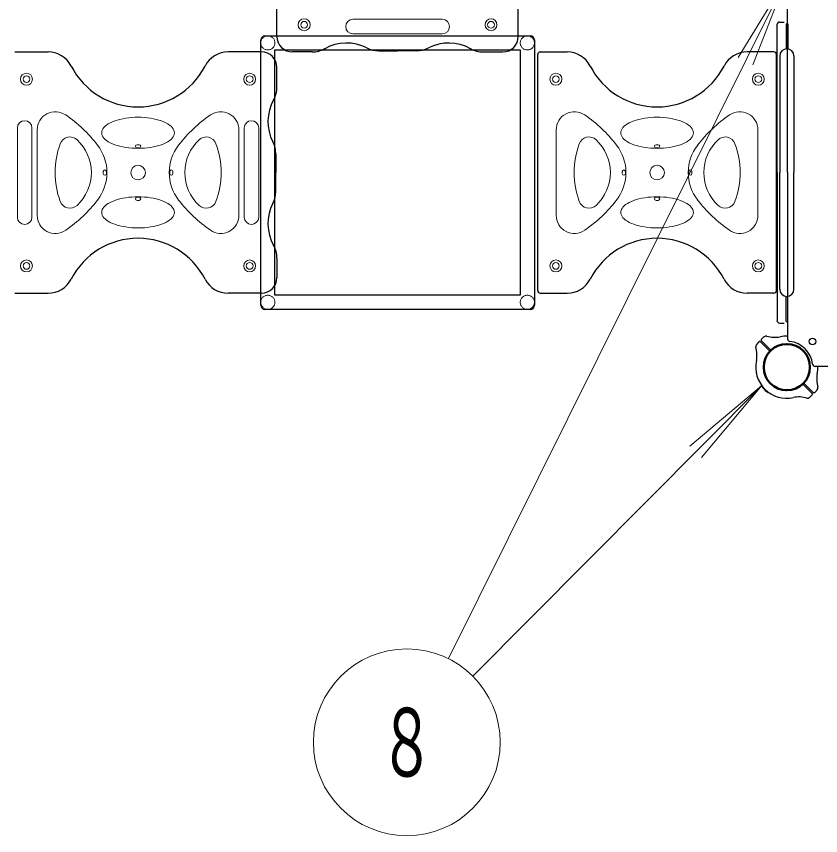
# Model space of a CAD drawing. Units: millimetres on the paper. Extents: x -385 to 0, y -594 to 267.
# Drawn here: x -233.64 to -207.81, y 119.35 to 145.67 of the extents above; entities that cross this region are included whole.
import ezdxf
from ezdxf.enums import TextEntityAlignment as Align

# ---------------------------------------------------------------- set-up
doc = ezdxf.new("R2010")
doc.units = ezdxf.units.MM
doc.linetypes.add('USER1', pattern=[4.5, 2.5, -2])
doc.layers.add('LY_1', color=7, linetype='Continuous', lineweight=25)
doc.styles.add('ＭＳ ゴシック', font='')
doc.styles.get('ＭＳ ゴシック').set_extended_font_data('MS Gothic')

msp = doc.modelspace()

# ---------------------------------------------------------------- linework, layer by layer
at = {"layer": 'LY_1', "lineweight": 13}
for p, q in [((-219.763, 125.033), (-208.894, 146.908)), ((-208.894, 146.908), (-210.458, 144.348)), ((-208.894, 146.908), (-209.989, 144.115)), ((-218.983, 124.474), (-209.713, 133.796)), ((-209.713, 133.796), (-212.006, 131.861)), ((-209.713, 133.796), (-211.635, 131.492))]:
    msp.add_line(p, q, dxfattribs=at)
at = {"layer": 'LY_1', "color": 1}
for p, q in [((-225.269, 145.024), (-225.269, 146.092)), ((-217.519, 145.024), (-217.519, 146.092)), ((-233.686, 144.524), (-232.618, 144.524)), ((-225.769, 144.524), (-226.837, 144.524)), ((-224.138, 144.524), (-224.769, 144.524)), ((-222.001, 144.561), (-221.394, 144.561)), ((-220.787, 144.561), (-221.394, 144.561)), ((-218.65, 144.524), (-218.019, 144.524)), ((-225.269, 143.393), (-225.269, 144.024)), ((-225.306, 141.256), (-225.306, 140.649)), ((-225.306, 140.042), (-225.306, 140.649)), ((-225.269, 137.904), (-225.269, 137.273)), ((-233.686, 136.773), (-232.618, 136.773)), ((-225.769, 136.773), (-226.837, 136.773))]:
    msp.add_line(p, q, dxfattribs=at)
at = {"layer": 'LY_1', "color": 4}
for p, q in [((-208.87, 140.648), (-208.87, 145.988)), ((-208.87, 140.648), (-208.87, 135.308)), ((-202.644, 134.423), (-207.984, 134.423))]:
    msp.add_line(p, q, dxfattribs=at)
at = {"layer": 'LY_1', "color": 1, "lineweight": 13}
for p, q in [((-219.961, 145.574), (-222.827, 145.574)), ((-219.961, 145.107), (-222.827, 145.107)), ((-233.603, 142.082), (-233.603, 139.215)), ((-233.136, 142.082), (-233.136, 139.215)), ((-226.319, 142.082), (-226.319, 139.215)), ((-225.852, 142.082), (-225.852, 139.215))]:
    msp.add_line(p, q, dxfattribs=at)
at = {"layer": 'LY_1'}
for p, q in [((-209.21, 140.649), (-209.21, 145.399)), ((-209.127, 145.482), (-208.977, 145.482)), ((-208.92, 145.432), (-208.867, 145.432)), ((-208.92, 145.432), (-208.92, 144.624)), ((-208.867, 145.432), (-208.867, 144.624)), ((-209.12, 144.399), (-209.12, 140.649)), ((-208.667, 144.399), (-208.667, 140.649)), ((-209.21, 140.649), (-209.21, 135.898)), ((-209.12, 136.898), (-209.12, 140.649)), ((-208.667, 136.898), (-208.667, 140.649)), ((-208.92, 135.865), (-208.92, 136.673)), ((-208.867, 135.865), (-208.867, 136.673)), ((-209.127, 135.815), (-208.977, 135.815)), ((-208.92, 135.865), (-208.867, 135.865)), ((-209.71, 133.819), (-209.712, 133.817)), ((-209.474, 133.583), (-209.476, 133.581))]:
    msp.add_line(p, q, dxfattribs=at)
at = {"layer": 'LY_1', "color": 2}
for p, q in [((-225.654, 145.042), (-217.134, 145.042)), ((-225.787, 136.388), (-225.787, 144.909)), ((-217.001, 144.909), (-217.001, 136.388)), ((-225.334, 144.589), (-217.454, 144.589)), ((-225.334, 136.708), (-225.334, 144.589)), ((-217.454, 144.589), (-217.454, 136.708)), ((-217.454, 136.708), (-225.334, 136.708)), ((-217.134, 136.255), (-225.654, 136.255)), ((-209.706, 135.294), (-209.617, 135.377)), ((-209.79, 135.21), (-209.873, 135.121)), ((-209.465, 134.933), (-209.742, 135.211)), ((-209.429, 134.968), (-209.707, 135.246)), ((-208.36, 133.828), (-208.082, 133.55)), ((-208.324, 133.863), (-208.047, 133.586)), ((-208.083, 133.503), (-208.179, 133.413)), ((-207.999, 133.587), (-207.909, 133.683))]:
    msp.add_line(p, q, dxfattribs=at)
at = {"layer": 'LY_1', "color": 5}
for p, q in [((-216.811, 144.524), (-215.951, 144.524)), ((-209.31, 144.524), (-210.17, 144.524)), ((-216.894, 136.857), (-216.894, 144.44)), ((-209.227, 136.857), (-209.227, 144.44)), ((-216.811, 136.773), (-215.951, 136.773)), ((-209.31, 136.773), (-210.17, 136.773))]:
    msp.add_line(p, q, dxfattribs=at)
at = {"layer": 'LY_1', "color": 2, "lineweight": 13}
for p, q in [((-232.966, 139.276), (-232.966, 142.021)), ((-226.489, 139.276), (-226.489, 142.021)), ((-216.299, 142.021), (-216.299, 139.276)), ((-209.822, 142.021), (-209.822, 139.276)), ((-229.694, 141.543), (-229.761, 141.543)), ((-229.761, 141.443), (-229.694, 141.443)), ((-213.027, 141.543), (-213.094, 141.543)), ((-213.094, 141.443), (-213.027, 141.443)), ((-230.844, 140.682), (-230.844, 140.615)), ((-230.744, 140.615), (-230.744, 140.682)), ((-228.711, 140.682), (-228.711, 140.615)), ((-228.611, 140.615), (-228.611, 140.682)), ((-214.177, 140.682), (-214.177, 140.615)), ((-214.077, 140.615), (-214.077, 140.682)), ((-212.044, 140.682), (-212.044, 140.615)), ((-211.944, 140.615), (-211.944, 140.682)), ((-229.761, 139.854), (-229.694, 139.854)), ((-213.027, 139.854), (-213.094, 139.854)), ((-229.694, 139.754), (-229.761, 139.754)), ((-213.094, 139.754), (-213.027, 139.754))]:
    msp.add_line(p, q, dxfattribs=at)
for points in [[(-230.894, 141.926), (-230.89, 141.883), (-230.876, 141.84), (-230.854, 141.797), (-230.824, 141.755), (-230.785, 141.715), (-230.738, 141.676), (-230.683, 141.64), (-230.621, 141.605), (-230.552, 141.573), (-230.477, 141.543), (-230.397, 141.517), (-230.311, 141.493), (-230.221, 141.473), (-230.126, 141.457), (-230.029, 141.443), (-229.93, 141.434), (-229.829, 141.428), (-229.727, 141.426), (-229.626, 141.428), (-229.525, 141.434), (-229.425, 141.443), (-229.328, 141.457), (-229.234, 141.473), (-229.144, 141.493), (-229.058, 141.517), (-228.978, 141.543), (-228.902, 141.573), (-228.834, 141.605), (-228.772, 141.64), (-228.717, 141.676), (-228.67, 141.715), (-228.631, 141.755), (-228.601, 141.797), (-228.578, 141.84), (-228.565, 141.883), (-228.561, 141.926), (-228.565, 141.97), (-228.578, 142.013), (-228.601, 142.056), (-228.631, 142.097), (-228.67, 142.138), (-228.717, 142.176), (-228.772, 142.213), (-228.834, 142.248), (-228.902, 142.28), (-228.978, 142.309), (-229.058, 142.336), (-229.144, 142.359), (-229.234, 142.38), (-229.328, 142.396), (-229.425, 142.409), (-229.525, 142.419), (-229.626, 142.425), (-229.727, 142.426), (-229.829, 142.425), (-229.93, 142.419), (-230.029, 142.409), (-230.126, 142.396), (-230.221, 142.38), (-230.311, 142.359), (-230.397, 142.336), (-230.477, 142.309), (-230.552, 142.28), (-230.621, 142.248), (-230.683, 142.213), (-230.738, 142.176), (-230.785, 142.138), (-230.824, 142.097), (-230.854, 142.056), (-230.876, 142.013), (-230.89, 141.97)], [(-211.894, 141.926), (-211.898, 141.883), (-211.911, 141.84), (-211.934, 141.797), (-211.964, 141.755), (-212.003, 141.715), (-212.05, 141.676), (-212.105, 141.64), (-212.167, 141.605), (-212.235, 141.573), (-212.311, 141.543), (-212.391, 141.517), (-212.477, 141.493), (-212.567, 141.473), (-212.661, 141.457), (-212.758, 141.443), (-212.858, 141.434), (-212.959, 141.428), (-213.06, 141.426), (-213.162, 141.428), (-213.263, 141.434), (-213.362, 141.443), (-213.459, 141.457), (-213.554, 141.473), (-213.644, 141.493), (-213.73, 141.517), (-213.81, 141.543), (-213.885, 141.573), (-213.954, 141.605), (-214.016, 141.64), (-214.071, 141.676), (-214.118, 141.715), (-214.157, 141.755), (-214.187, 141.797), (-214.209, 141.84), (-214.223, 141.883), (-214.227, 141.926), (-214.223, 141.97), (-214.209, 142.013), (-214.187, 142.056), (-214.157, 142.097), (-214.118, 142.138), (-214.071, 142.176), (-214.016, 142.213), (-213.954, 142.248), (-213.885, 142.28), (-213.81, 142.309), (-213.73, 142.336), (-213.644, 142.359), (-213.554, 142.38), (-213.459, 142.396), (-213.362, 142.409), (-213.263, 142.419), (-213.162, 142.425), (-213.06, 142.426), (-212.959, 142.425), (-212.858, 142.419), (-212.758, 142.409), (-212.661, 142.396), (-212.567, 142.38), (-212.477, 142.359), (-212.391, 142.336), (-212.311, 142.309), (-212.235, 142.28), (-212.167, 142.248), (-212.105, 142.213), (-212.05, 142.176), (-212.003, 142.138), (-211.964, 142.097), (-211.934, 142.056), (-211.911, 142.013), (-211.898, 141.97)], [(-230.894, 139.371), (-230.89, 139.327), (-230.876, 139.284), (-230.854, 139.241), (-230.824, 139.2), (-230.785, 139.159), (-230.738, 139.121), (-230.683, 139.084), (-230.621, 139.049), (-230.552, 139.017), (-230.477, 138.988), (-230.397, 138.961), (-230.311, 138.938), (-230.221, 138.918), (-230.126, 138.901), (-230.029, 138.888), (-229.93, 138.878), (-229.829, 138.873), (-229.727, 138.871), (-229.626, 138.873), (-229.525, 138.878), (-229.425, 138.888), (-229.328, 138.901), (-229.234, 138.918), (-229.144, 138.938), (-229.058, 138.961), (-228.978, 138.988), (-228.902, 139.017), (-228.834, 139.049), (-228.772, 139.084), (-228.717, 139.121), (-228.67, 139.159), (-228.631, 139.2), (-228.601, 139.241), (-228.578, 139.284), (-228.565, 139.327), (-228.561, 139.371), (-228.565, 139.414), (-228.578, 139.458), (-228.601, 139.5), (-228.631, 139.542), (-228.67, 139.582), (-228.717, 139.621), (-228.772, 139.658), (-228.834, 139.692), (-228.902, 139.724), (-228.978, 139.754), (-229.058, 139.78), (-229.144, 139.804), (-229.234, 139.824), (-229.328, 139.841), (-229.425, 139.854), (-229.525, 139.863), (-229.626, 139.869), (-229.727, 139.871), (-229.829, 139.869), (-229.93, 139.863), (-230.029, 139.854), (-230.126, 139.841), (-230.221, 139.824), (-230.311, 139.804), (-230.397, 139.78), (-230.477, 139.754), (-230.552, 139.724), (-230.621, 139.692), (-230.683, 139.658), (-230.738, 139.621), (-230.785, 139.582), (-230.824, 139.542), (-230.854, 139.5), (-230.876, 139.458), (-230.89, 139.414)], [(-211.894, 139.371), (-211.898, 139.327), (-211.911, 139.284), (-211.934, 139.241), (-211.964, 139.2), (-212.003, 139.159), (-212.05, 139.121), (-212.105, 139.084), (-212.167, 139.049), (-212.235, 139.017), (-212.311, 138.988), (-212.391, 138.961), (-212.477, 138.938), (-212.567, 138.918), (-212.661, 138.901), (-212.758, 138.888), (-212.858, 138.878), (-212.959, 138.873), (-213.06, 138.871), (-213.162, 138.873), (-213.263, 138.878), (-213.362, 138.888), (-213.459, 138.901), (-213.554, 138.918), (-213.644, 138.938), (-213.73, 138.961), (-213.81, 138.988), (-213.885, 139.017), (-213.954, 139.049), (-214.016, 139.084), (-214.071, 139.121), (-214.118, 139.159), (-214.157, 139.2), (-214.187, 139.241), (-214.209, 139.284), (-214.223, 139.327), (-214.227, 139.371), (-214.223, 139.414), (-214.209, 139.458), (-214.187, 139.5), (-214.157, 139.542), (-214.118, 139.582), (-214.071, 139.621), (-214.016, 139.658), (-213.954, 139.692), (-213.885, 139.724), (-213.81, 139.754), (-213.73, 139.78), (-213.644, 139.804), (-213.554, 139.824), (-213.459, 139.841), (-213.362, 139.854), (-213.263, 139.863), (-213.162, 139.869), (-213.06, 139.871), (-212.959, 139.869), (-212.858, 139.863), (-212.758, 139.854), (-212.661, 139.841), (-212.567, 139.824), (-212.477, 139.804), (-212.391, 139.78), (-212.311, 139.754), (-212.235, 139.724), (-212.167, 139.692), (-212.105, 139.658), (-212.05, 139.621), (-212.003, 139.582), (-211.964, 139.542), (-211.934, 139.5), (-211.911, 139.458), (-211.898, 139.414)]]:
    msp.add_lwpolyline(points, close=True, dxfattribs=at)
at = {"layer": 'LY_1', "lineweight": 13}
for centre, radius in [((-224.394, 145.399), 0.192), ((-218.394, 145.399), 0.192), ((-224.394, 145.399), 0.108), ((-218.394, 145.399), 0.108), ((-233.311, 143.649), 0.192), ((-233.311, 143.649), 0.108), ((-226.144, 143.649), 0.192), ((-226.144, 143.649), 0.108), ((-216.311, 143.649), 0.192), ((-216.311, 143.649), 0.108), ((-209.81, 143.649), 0.192), ((-209.81, 143.649), 0.108), ((-233.311, 137.649), 0.192), ((-233.311, 137.649), 0.108), ((-226.144, 137.649), 0.192), ((-226.144, 137.649), 0.108), ((-216.311, 137.649), 0.192), ((-216.311, 137.649), 0.108), ((-209.81, 137.649), 0.192), ((-209.81, 137.649), 0.108), ((-221.098, 122.347), 3)]:
    msp.add_circle(centre, radius, dxfattribs=at)
at = {"layer": 'LY_1', "color": 2, "linetype": 'USER1', "lineweight": 13}
for centre in [(-225.561, 144.815), (-217.227, 144.815), (-225.561, 136.482), (-217.227, 136.482)]:
    msp.add_circle(centre, 0.227, dxfattribs=at)
at = {"layer": 'LY_1', "color": 1, "lineweight": 13}
msp.add_circle((-229.727, 140.649), 0.233, dxfattribs=at)
at = {"layer": 'LY_1', "color": 2, "lineweight": 13}
msp.add_circle((-213.06, 140.649), 0.233, dxfattribs=at)
at = {"layer": 'LY_1'}
for centre, radius in [((-208.07, 135.223), 0.108), ((-208.894, 134.398), 0.743)]:
    msp.add_circle(centre, radius, dxfattribs=at)
at = {"layer": 'LY_1', "color": 140, "lineweight": 50}
msp.add_circle((-208.895, 134.398), 0.743, dxfattribs=at)
at = {"layer": 'LY_1', "color": 1, "lineweight": 13}
for centre, start, end in [((-222.827, 145.34), 90, 270), ((-219.961, 145.34), 270, 90), ((-233.369, 142.082), 0, 180), ((-226.086, 142.082), 0, 180), ((-233.369, 139.215), 180, 0), ((-226.086, 139.215), 180, 0)]:
    msp.add_arc(centre, 0.233, start, end, dxfattribs=at)
at = {"layer": 'LY_1'}
for centre, radius, start, end in [((-209.127, 145.399), 0.0833, 90, 180), ((-208.894, 144.399), 0.227, 0, 180), ((-208.894, 136.898), 0.227, 180, 0), ((-209.127, 135.898), 0.0833, 180, 270), ((-208.895, 134.398), 0.833, 6.7872, 83.2128), ((-209.7, 133.805), 0.0167, 135, 216.3731), ((-208.895, 134.398), 1.017, 216.3731, 225), ((-208.895, 134.398), 1.017, 225, 233.6269), ((-209.488, 133.593), 0.0167, 233.6269, 315)]:
    msp.add_arc(centre, radius, start, end, dxfattribs=at)
at = {"layer": 'LY_1', "color": 2}
for centre, radius, start, end in [((-225.654, 144.909), 0.133, 90, 180), ((-217.134, 144.909), 0.133, 0, 90), ((-225.654, 136.388), 0.133, 180, 270), ((-217.134, 136.388), 0.133, 270, 0), ((-209.683, 135.269), 0.0333, 133, 225), ((-209.561, 135.316), 0.0833, 72.4588, 133), ((-209.284, 136.19), 0.833, 252.4588, 282.2728), ((-208.895, 134.398), 1, 88.5675, 102.2728), ((-209.812, 135.064), 0.0833, 137, 197.5412), ((-210.686, 134.788), 0.833, 347.7272, 17.5412), ((-209.766, 135.187), 0.0333, 45, 137), ((-208.895, 134.398), 0.75, 45, 130.7293), ((-208.895, 134.398), 0.75, 139.2707, 225), ((-209.488, 134.909), 0.0333, 319.2707, 45), ((-209.406, 134.992), 0.0333, 225, 310.7293), ((-208.895, 134.398), 0.75, 319.2707, 45), ((-208.895, 134.398), 1, 167.7272, 225), ((-208.895, 134.398), 1, 347.7272, 1.4325), ((-207.103, 134.008), 0.833, 167.7272, 197.5412), ((-208.895, 134.398), 0.75, 225, 310.7293), ((-208.383, 133.805), 0.0333, 45, 130.7293), ((-208.301, 133.887), 0.0333, 139.2707, 225), ((-207.977, 133.732), 0.0833, 317, 17.5412), ((-208.895, 134.398), 1, 225, 282.2728), ((-208.106, 133.527), 0.0333, 313, 45), ((-208.023, 133.609), 0.0333, 225, 317), ((-208.505, 132.607), 0.833, 72.4588, 102.2728), ((-208.229, 133.481), 0.0833, 252.4588, 313)]:
    msp.add_arc(centre, radius, start, end, dxfattribs=at)
at = {"layer": 'LY_1', "color": 1}
for centre, radius, start, end in [((-224.769, 145.024), 0.5, 180, 270), ((-218.019, 145.024), 0.5, 270, 0), ((-223.035, 143.382), 1.429, 62.8071, 119.1962), ((-219.753, 143.382), 1.429, 60.8038, 117.1929), ((-232.618, 143.69), 0.833, 27.2117, 90), ((-226.837, 143.69), 0.833, 90, 152.7883), ((-225.769, 144.024), 0.5, 0, 90), ((-224.138, 145.357), 0.833, 270, 299.1962), ((-222.001, 145.394), 0.833, 242.8071, 270), ((-220.787, 145.394), 0.833, 270, 297.1929), ((-218.65, 145.357), 0.833, 240.8038, 270), ((-229.727, 145.176), 2.417, 207.2117, 332.7883), ((-226.102, 143.393), 0.833, 330.8038, 0), ((-224.128, 142.289), 1.429, 150.8038, 207.1929), ((-226.14, 141.256), 0.833, 0, 27.1929), ((-226.14, 140.042), 0.833, 332.8071, 0), ((-224.128, 139.008), 1.429, 152.8071, 209.1962), ((-229.727, 136.121), 2.417, 27.2117, 152.7883), ((-226.102, 137.904), 0.833, 0, 29.1962), ((-232.618, 137.607), 0.833, 270, 332.7883), ((-226.837, 137.607), 0.833, 207.2117, 270), ((-225.769, 137.273), 0.5, 270, 0)]:
    msp.add_arc(centre, radius, start, end, dxfattribs=at)
at = {"layer": 'LY_1', "color": 5}
for centre, radius, start, end in [((-216.811, 144.44), 0.0833, 90, 180), ((-215.951, 143.69), 0.833, 27.2117, 90), ((-210.17, 143.69), 0.833, 90, 152.7883), ((-209.31, 144.44), 0.0833, 0, 90), ((-213.06, 145.176), 2.417, 207.2117, 332.7883), ((-213.06, 136.121), 2.417, 27.2117, 152.7883), ((-215.951, 137.607), 0.833, 270, 332.7883), ((-210.17, 137.607), 0.833, 207.2117, 270), ((-216.811, 136.857), 0.0833, 180, 270), ((-209.31, 136.857), 0.0833, 270, 0)]:
    msp.add_arc(centre, radius, start, end, dxfattribs=at)
at = {"layer": 'LY_1', "color": 2, "lineweight": 13}
for centre, radius, start, end in [((-232.383, 142.021), 0.583, 55.1553, 180), ((-234.716, 138.67), 4.667, 37.8346, 55.1553), ((-224.739, 138.67), 4.667, 124.8447, 142.1654), ((-227.072, 142.021), 0.583, 0, 124.8447), ((-215.716, 142.021), 0.583, 55.1553, 180), ((-218.049, 138.67), 4.667, 37.8346, 55.1553), ((-208.072, 138.67), 4.667, 124.8447, 142.1654), ((-210.405, 142.021), 0.583, 0, 124.8447), ((-231.914, 141.459), 0.333, 47.0818, 159.4705), ((-232.668, 140.649), 1.44, 312.9182, 47.0818), ((-226.787, 140.649), 1.44, 132.9182, 227.0818), ((-227.541, 141.459), 0.333, 20.5295, 132.9182), ((-215.247, 141.459), 0.333, 47.0818, 159.4705), ((-216.001, 140.649), 1.44, 312.9182, 47.0818), ((-210.12, 140.649), 1.44, 132.9182, 227.0818), ((-210.874, 141.459), 0.333, 20.5295, 132.9182), ((-229.749, 140.649), 2.645, 159.4705, 200.5295), ((-232.168, 140.649), 1.44, 322.1654, 37.8346), ((-229.761, 141.493), 0.05, 90, 270), ((-229.694, 141.493), 0.05, 270, 90), ((-227.287, 140.649), 1.44, 142.1654, 217.8346), ((-229.706, 140.649), 2.645, 339.4705, 20.5295), ((-213.082, 140.649), 2.645, 159.4705, 200.5295), ((-215.501, 140.649), 1.44, 322.1654, 37.8346), ((-213.094, 141.493), 0.05, 90, 270), ((-213.027, 141.493), 0.05, 270, 90), ((-210.62, 140.649), 1.44, 142.1654, 217.8346), ((-213.039, 140.649), 2.645, 339.4705, 20.5295), ((-230.794, 140.682), 0.05, 0, 180), ((-230.794, 140.615), 0.05, 180, 0), ((-228.661, 140.682), 0.05, 0, 180), ((-228.661, 140.615), 0.05, 180, 0), ((-214.127, 140.682), 0.05, 0, 180), ((-214.127, 140.615), 0.05, 180, 0), ((-211.994, 140.682), 0.05, 0, 180), ((-211.994, 140.615), 0.05, 180, 0), ((-234.716, 142.628), 4.667, 304.8447, 322.1654), ((-229.761, 139.804), 0.05, 90, 270), ((-229.694, 139.804), 0.05, 270, 90), ((-224.739, 142.628), 4.667, 217.8346, 235.1553), ((-218.049, 142.628), 4.667, 304.8447, 322.1654), ((-213.094, 139.804), 0.05, 90, 270), ((-213.027, 139.804), 0.05, 270, 90), ((-208.072, 142.628), 4.667, 217.8346, 235.1553), ((-231.914, 139.838), 0.333, 200.5295, 312.9182), ((-227.541, 139.838), 0.333, 227.0818, 339.4705), ((-215.247, 139.838), 0.333, 200.5295, 312.9182), ((-210.874, 139.838), 0.333, 227.0818, 339.4705), ((-232.383, 139.276), 0.583, 180, 304.8447), ((-227.072, 139.276), 0.583, 235.1553, 0), ((-215.716, 139.276), 0.583, 180, 304.8447), ((-210.405, 139.276), 0.583, 235.1553, 0)]:
    msp.add_arc(centre, radius, start, end, dxfattribs=at)
at = {"layer": 'LY_1', "color": 4}
for centre, start, end in [((-208.786, 135.308), 180, 263.2128), ((-207.984, 134.507), 186.7872, 270)]:
    msp.add_arc(centre, 0.0833, start, end, dxfattribs=at)

# ---------------------------------------------------------------- texts
at = {"layer": 'LY_1', "style": 'ＭＳ ゴシック', "width": 0.6}
msp.add_text('８', height=2.199, dxfattribs=at).set_placement((-221.098, 122.347), align=Align.MIDDLE_CENTER)

doc.saveas('drawing.dxf')
